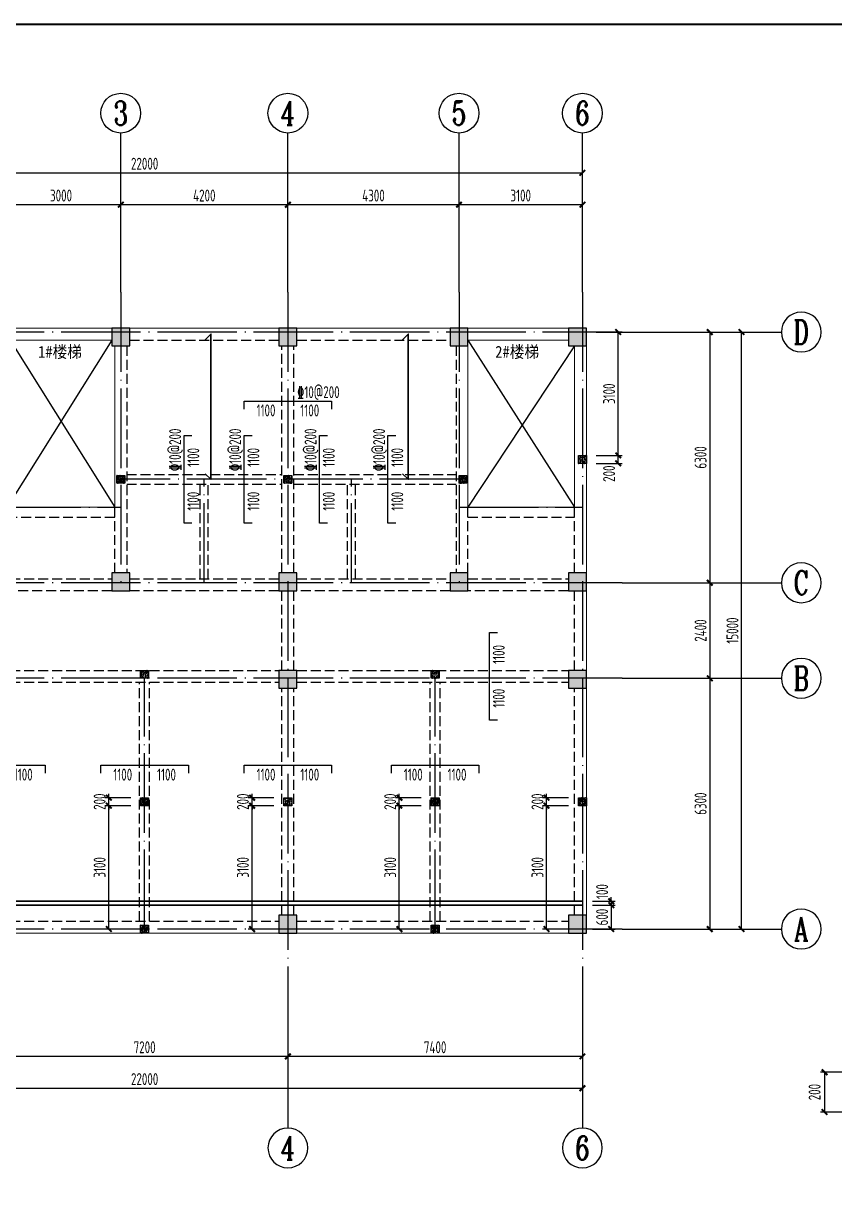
# Model space of a CAD drawing. Extents: x 9731685 to 18866768, y -962146 to 194094.
# Drawn here: x 9802854 to 9823235, y -349156 to -319681 of the extents above; entities that cross this region are included whole.
import ezdxf
from ezdxf.enums import TextEntityAlignment as Align

# ---------------------------------------------------------------- set-up
doc = ezdxf.new("R2010")
doc.units = 0
doc.header["$LTSCALE"] = 1000
for name, pattern in [('3', [500, 300, -200]), ('DASH', [0.35, 0.25, -0.1]), ('DOTE', [2.42, 2, -0.2, 0.02, -0.2])]:
    doc.linetypes.add(name, pattern=pattern)
doc.layers.get('0').update_dxf_attribs({"linetype": 'CONTINUOUS'})
doc.layers.get('Defpoints').update_dxf_attribs({"linetype": 'CONTINUOUS'})
for name, color, linetype in [('AXIS', 1, 'DOTE'), ('AXIS_DIM', 3, 'CONTINUOUS'), ('AXIS_NUM', 7, 'CONTINUOUS'), ('BORDER', 7, 'CONTINUOUS'), ('COLU', 7, 'CONTINUOUS'), ('DIM', 3, 'CONTINUOUS'), ('TEXT', 7, 'CONTINUOUS'), ('柱涂实', 54, 'CONTINUOUS'), ('梁虚线', 134, '3'), ('楼板负筋钢筋', 1, 'CONTINUOUS'), ('零厚板', 7, 'CONTINUOUS')]:
    doc.layers.add(name, color=color, linetype=linetype)
for name, color, linetype, lineweight in [('梁', 4, 'CONTINUOUS', 18), ('楼板正筋钢筋', 14, 'CONTINUOUS', 35), ('楼板负筋文字', 7, 'CONTINUOUS', 25), ('楼板负筋标注', 84, 'CONTINUOUS', 25)]:
    doc.layers.add(name, color=color, linetype=linetype, lineweight=lineweight)
doc.styles.add('STYLE3', font='simhei.ttf', dxfattribs={"width": 0.9})
doc.styles.add('TSSD_Axis', font='Complex.shx', dxfattribs={"width": 0.7, "bigfont": 'hztxt.shx'})
doc.styles.add('TSSD_Dimension', font='Tssdeng.shx', dxfattribs={"width": 0.7, "bigfont": 'hztxt.shx'})
doc.styles.add('TSSD_Rein', font='Tssdeng.shx', dxfattribs={"width": 0.7, "bigfont": 'hztxt.shx'})
doc.dimstyles.new('TSSD_100_100$0', dxfattribs={"dimtxt": 300, "dimasz": 100, "dimexe": 100, "dimexo": 250, "dimgap": 80, "dimtad": 1, "dimdec": 0, "dimzin": 0, "dimdsep": 46, "dimtxsty": 'TSSD_Dimension', "dimblk1": 'ARCHTICK', "dimblk2": 'ARCHTICK', "dimsah": 1, "dimcen": 0, "dimclrd": 3, "dimclre": 256, "dimclrt": 7, "dimadec": 1, "dimazin": 0, "dimtfac": 1, "dimtdec": 0, "dimtix": 1, "dimtmove": 2, "dimatfit": 3, "dimldrblk": 'ARCHTICK', "dimfxl": 1, "dimtolj": 1, "dimtzin": 0, "dimarcsym": 0})
doc.dimstyles.new('TSSD_20_100', dxfattribs={"dimtxt": 300, "dimasz": 100, "dimexe": 100, "dimexo": 250, "dimgap": 100, "dimtad": 1, "dimdec": 0, "dimlfac": 0.2, "dimzin": 0, "dimdsep": 46, "dimtxsty": 'TSSD_Dimension', "dimblk": 'ARCHTICK', "dimcen": 0, "dimclrt": 7, "dimadec": 0, "dimazin": 0, "dimtfac": 1, "dimtdec": 0, "dimtix": 1, "dimtmove": 2, "dimatfit": 3, "dimldrblk": 'ARCHTICK', "dimfxl": 1, "dimtolj": 1, "dimtzin": 0, "dimarcsym": 0})

# ---------------------------------------------------------------- blocks, each defined once
blk = doc.blocks.new('ts_axno')
at = {"color": 0, "linetype": 'ByBlock', "lineweight": -2}
blk.add_circle((0, 0), 0.5, dxfattribs=at)
at = {"color": 0, "linetype": 'ByBlock', "lineweight": -2, "style": 'TSSD_Axis', "width": 0.7}
blk.add_attdef('A', text='', height=0.6, dxfattribs=at).set_placement((0, 0), align=Align.MIDDLE_CENTER)
blk = doc.blocks.new('_ArchTick')
at = {"color": 0, "linetype": 'ByBlock', "const_width": 0.5}
blk.add_lwpolyline([(-0.71, -0.71), (0.71, 0.71)], dxfattribs=at)
blk = doc.blocks.new('*D62')
at = {"layer": 'AXIS_DIM', "lineweight": -2}
for p, q in [((9813799, -326185), (9813799, -324135)), ((9816899, -326185), (9816899, -324135))]:
    blk.add_line(p, q, dxfattribs=at)
at = {"layer": 'AXIS_DIM', "color": 3, "lineweight": -2}
blk.add_line((9816899, -324235), (9813799, -324235), dxfattribs=at)
at = {"layer": 'Defpoints', "color": 0}
for p in [(9813799, -324235), (9813799, -326435), (9816899, -326435)]:
    blk.add_point(p, dxfattribs=at)
at = {"layer": 'AXIS_DIM', "color": 3, "lineweight": -2, "xscale": 100, "yscale": 100, "zscale": 100, "rotation": 180}
blk.add_blockref('_ArchTick', (9813799, -324235), dxfattribs=at)
at = {"layer": 'AXIS_DIM', "color": 3, "lineweight": -2, "xscale": 100, "yscale": 100, "zscale": 100}
blk.add_blockref('_ArchTick', (9816899, -324235), dxfattribs=at)
at = {"layer": 'AXIS_DIM', "color": 7, "insert": (9815349, -324005), "char_height": 300, "attachment_point": 5, "style": 'TSSD_Dimension'}
blk.add_mtext('\\A1;3100', dxfattribs=at)
blk = doc.blocks.new('*D63')
at = {"layer": 'AXIS_DIM', "lineweight": -2}
for p, q in [((9809499, -326185), (9809499, -324135)), ((9813799, -326185), (9813799, -324135))]:
    blk.add_line(p, q, dxfattribs=at)
at = {"layer": 'AXIS_DIM', "color": 3, "lineweight": -2}
blk.add_line((9813799, -324235), (9809499, -324235), dxfattribs=at)
at = {"layer": 'Defpoints', "color": 0}
for p in [(9809499, -324235), (9809499, -326435), (9813799, -326435)]:
    blk.add_point(p, dxfattribs=at)
at = {"layer": 'AXIS_DIM', "color": 3, "lineweight": -2, "xscale": 100, "yscale": 100, "zscale": 100, "rotation": 180}
blk.add_blockref('_ArchTick', (9809499, -324235), dxfattribs=at)
at = {"layer": 'AXIS_DIM', "color": 3, "lineweight": -2, "xscale": 100, "yscale": 100, "zscale": 100}
blk.add_blockref('_ArchTick', (9813799, -324235), dxfattribs=at)
at = {"layer": 'AXIS_DIM', "color": 7, "insert": (9811649, -324005), "char_height": 300, "attachment_point": 5, "style": 'TSSD_Dimension'}
blk.add_mtext('\\A1;4300', dxfattribs=at)
blk = doc.blocks.new('*D64')
at = {"layer": 'AXIS_DIM', "lineweight": -2}
for p, q in [((9805299, -326185), (9805299, -324135)), ((9809499, -326185), (9809499, -324135))]:
    blk.add_line(p, q, dxfattribs=at)
at = {"layer": 'AXIS_DIM', "color": 3, "lineweight": -2}
blk.add_line((9809499, -324235), (9805299, -324235), dxfattribs=at)
at = {"layer": 'Defpoints', "color": 0}
for p in [(9805299, -324235), (9805299, -326435), (9809499, -326435)]:
    blk.add_point(p, dxfattribs=at)
at = {"layer": 'AXIS_DIM', "color": 3, "lineweight": -2, "xscale": 100, "yscale": 100, "zscale": 100, "rotation": 180}
blk.add_blockref('_ArchTick', (9805299, -324235), dxfattribs=at)
at = {"layer": 'AXIS_DIM', "color": 3, "lineweight": -2, "xscale": 100, "yscale": 100, "zscale": 100}
blk.add_blockref('_ArchTick', (9809499, -324235), dxfattribs=at)
at = {"layer": 'AXIS_DIM', "color": 7, "insert": (9807399, -324005), "char_height": 300, "attachment_point": 5, "style": 'TSSD_Dimension'}
blk.add_mtext('\\A1;4200', dxfattribs=at)
blk = doc.blocks.new('*D65')
at = {"layer": 'AXIS_DIM', "lineweight": -2}
for p, q in [((9802299, -326185), (9802299, -324135)), ((9805299, -326185), (9805299, -324135))]:
    blk.add_line(p, q, dxfattribs=at)
at = {"layer": 'AXIS_DIM', "color": 3, "lineweight": -2}
blk.add_line((9805299, -324235), (9802299, -324235), dxfattribs=at)
at = {"layer": 'Defpoints', "color": 0}
for p in [(9802299, -324235), (9802299, -326435), (9805299, -326435)]:
    blk.add_point(p, dxfattribs=at)
at = {"layer": 'AXIS_DIM', "color": 3, "lineweight": -2, "xscale": 100, "yscale": 100, "zscale": 100, "rotation": 180}
blk.add_blockref('_ArchTick', (9802299, -324235), dxfattribs=at)
at = {"layer": 'AXIS_DIM', "color": 3, "lineweight": -2, "xscale": 100, "yscale": 100, "zscale": 100}
blk.add_blockref('_ArchTick', (9805299, -324235), dxfattribs=at)
at = {"layer": 'AXIS_DIM', "color": 7, "insert": (9803799, -324005), "char_height": 300, "attachment_point": 5, "style": 'TSSD_Dimension'}
blk.add_mtext('\\A1;3000', dxfattribs=at)
blk = doc.blocks.new('*D67')
at = {"layer": 'AXIS_DIM', "lineweight": -2}
for p, q in [((9794899, -326185), (9794899, -323335)), ((9816899, -326185), (9816899, -323335))]:
    blk.add_line(p, q, dxfattribs=at)
at = {"layer": 'AXIS_DIM', "color": 3, "lineweight": -2}
blk.add_line((9794899, -323435), (9816899, -323435), dxfattribs=at)
at = {"layer": 'Defpoints', "color": 0}
for p in [(9816899, -323435), (9794899, -326435), (9816899, -326435)]:
    blk.add_point(p, dxfattribs=at)
at = {"layer": 'AXIS_DIM', "color": 3, "lineweight": -2, "xscale": 100, "yscale": 100, "zscale": 100, "rotation": 180}
blk.add_blockref('_ArchTick', (9794899, -323435), dxfattribs=at)
at = {"layer": 'AXIS_DIM', "color": 3, "lineweight": -2, "xscale": 100, "yscale": 100, "zscale": 100}
blk.add_blockref('_ArchTick', (9816899, -323435), dxfattribs=at)
at = {"layer": 'AXIS_DIM', "color": 7, "insert": (9805899, -323205), "char_height": 300, "attachment_point": 5, "style": 'TSSD_Dimension'}
blk.add_mtext('\\A1;22000', dxfattribs=at)
blk = doc.blocks.new('*D72')
at = {"layer": 'AXIS_DIM', "lineweight": -2}
for p, q in [((9809499, -343685), (9809499, -345735)), ((9816899, -343685), (9816899, -345735))]:
    blk.add_line(p, q, dxfattribs=at)
at = {"layer": 'AXIS_DIM', "color": 3, "lineweight": -2}
blk.add_line((9816899, -345635), (9809499, -345635), dxfattribs=at)
at = {"layer": 'Defpoints', "color": 0}
for p in [(9809499, -343435), (9816899, -343435), (9809499, -345635)]:
    blk.add_point(p, dxfattribs=at)
at = {"layer": 'AXIS_DIM', "color": 3, "lineweight": -2, "xscale": 100, "yscale": 100, "zscale": 100, "rotation": 180}
blk.add_blockref('_ArchTick', (9809499, -345635), dxfattribs=at)
at = {"layer": 'AXIS_DIM', "color": 3, "lineweight": -2, "xscale": 100, "yscale": 100, "zscale": 100}
blk.add_blockref('_ArchTick', (9816899, -345635), dxfattribs=at)
at = {"layer": 'AXIS_DIM', "color": 7, "insert": (9813199, -345405), "char_height": 300, "attachment_point": 5, "style": 'TSSD_Dimension'}
blk.add_mtext('\\A1;7400', dxfattribs=at)
blk = doc.blocks.new('*D73')
at = {"layer": 'AXIS_DIM', "lineweight": -2}
for p, q in [((9802299, -343685), (9802299, -345735)), ((9809499, -343685), (9809499, -345735))]:
    blk.add_line(p, q, dxfattribs=at)
at = {"layer": 'AXIS_DIM', "color": 3, "lineweight": -2}
blk.add_line((9809499, -345635), (9802299, -345635), dxfattribs=at)
at = {"layer": 'Defpoints', "color": 0}
for p in [(9802299, -343435), (9809499, -343435), (9802299, -345635)]:
    blk.add_point(p, dxfattribs=at)
at = {"layer": 'AXIS_DIM', "color": 3, "lineweight": -2, "xscale": 100, "yscale": 100, "zscale": 100, "rotation": 180}
blk.add_blockref('_ArchTick', (9802299, -345635), dxfattribs=at)
at = {"layer": 'AXIS_DIM', "color": 3, "lineweight": -2, "xscale": 100, "yscale": 100, "zscale": 100}
blk.add_blockref('_ArchTick', (9809499, -345635), dxfattribs=at)
at = {"layer": 'AXIS_DIM', "color": 7, "insert": (9805899, -345405), "char_height": 300, "attachment_point": 5, "style": 'TSSD_Dimension'}
blk.add_mtext('\\A1;7200', dxfattribs=at)
blk = doc.blocks.new('*D75')
at = {"layer": 'AXIS_DIM', "lineweight": -2}
for p, q in [((9794899, -343685), (9794899, -346535)), ((9816899, -343685), (9816899, -346535))]:
    blk.add_line(p, q, dxfattribs=at)
at = {"layer": 'AXIS_DIM', "color": 3, "lineweight": -2}
blk.add_line((9794899, -346435), (9816899, -346435), dxfattribs=at)
at = {"layer": 'Defpoints', "color": 0}
for p in [(9794899, -343435), (9816899, -343435), (9816899, -346435)]:
    blk.add_point(p, dxfattribs=at)
at = {"layer": 'AXIS_DIM', "color": 3, "lineweight": -2, "xscale": 100, "yscale": 100, "zscale": 100, "rotation": 180}
blk.add_blockref('_ArchTick', (9794899, -346435), dxfattribs=at)
at = {"layer": 'AXIS_DIM', "color": 3, "lineweight": -2, "xscale": 100, "yscale": 100, "zscale": 100}
blk.add_blockref('_ArchTick', (9816899, -346435), dxfattribs=at)
at = {"layer": 'AXIS_DIM', "color": 7, "insert": (9805899, -346205), "char_height": 300, "attachment_point": 5, "style": 'TSSD_Dimension'}
blk.add_mtext('\\A1;22000', dxfattribs=at)
blk = doc.blocks.new('*D76')
at = {"layer": 'AXIS_DIM', "lineweight": -2}
for p, q in [((9818149, -327435), (9820199, -327435)), ((9818149, -333735), (9820199, -333735))]:
    blk.add_line(p, q, dxfattribs=at)
at = {"layer": 'AXIS_DIM', "color": 3, "lineweight": -2}
blk.add_line((9820099, -327435), (9820099, -333735), dxfattribs=at)
at = {"layer": 'Defpoints', "color": 0}
for p in [(9817899, -327435), (9817899, -333735), (9820099, -333735)]:
    blk.add_point(p, dxfattribs=at)
at = {"layer": 'AXIS_DIM', "color": 3, "lineweight": -2, "xscale": 100, "yscale": 100, "zscale": 100}
for p, rotation in [((9820099, -327435), 90), ((9820099, -333735), 270)]:
    blk.add_blockref('_ArchTick', p, dxfattribs=dict(at, rotation=rotation))
at = {"layer": 'AXIS_DIM', "color": 7, "insert": (9819869, -330585), "char_height": 300, "attachment_point": 5, "rotation": 90, "style": 'TSSD_Dimension'}
blk.add_mtext('\\A1;6300', dxfattribs=at)
blk = doc.blocks.new('*D77')
at = {"layer": 'AXIS_DIM', "lineweight": -2}
for p, q in [((9818149, -333735), (9820199, -333735)), ((9818149, -336135), (9820199, -336135))]:
    blk.add_line(p, q, dxfattribs=at)
at = {"layer": 'AXIS_DIM', "color": 3, "lineweight": -2}
blk.add_line((9820099, -333735), (9820099, -336135), dxfattribs=at)
at = {"layer": 'Defpoints', "color": 0}
for p in [(9817899, -333735), (9817899, -336135), (9820099, -336135)]:
    blk.add_point(p, dxfattribs=at)
at = {"layer": 'AXIS_DIM', "color": 3, "lineweight": -2, "xscale": 100, "yscale": 100, "zscale": 100}
for p, rotation in [((9820099, -333735), 90), ((9820099, -336135), 270)]:
    blk.add_blockref('_ArchTick', p, dxfattribs=dict(at, rotation=rotation))
at = {"layer": 'AXIS_DIM', "color": 7, "insert": (9819869, -334935), "char_height": 300, "attachment_point": 5, "rotation": 90, "style": 'TSSD_Dimension'}
blk.add_mtext('\\A1;2400', dxfattribs=at)
blk = doc.blocks.new('*D78')
at = {"layer": 'AXIS_DIM', "lineweight": -2}
for p, q in [((9818149, -336135), (9820199, -336135)), ((9818149, -342435), (9820199, -342435))]:
    blk.add_line(p, q, dxfattribs=at)
at = {"layer": 'AXIS_DIM', "color": 3, "lineweight": -2}
blk.add_line((9820099, -336135), (9820099, -342435), dxfattribs=at)
at = {"layer": 'Defpoints', "color": 0}
for p in [(9817899, -336135), (9817899, -342435), (9820099, -342435)]:
    blk.add_point(p, dxfattribs=at)
at = {"layer": 'AXIS_DIM', "color": 3, "lineweight": -2, "xscale": 100, "yscale": 100, "zscale": 100}
for p, rotation in [((9820099, -336135), 90), ((9820099, -342435), 270)]:
    blk.add_blockref('_ArchTick', p, dxfattribs=dict(at, rotation=rotation))
at = {"layer": 'AXIS_DIM', "color": 7, "insert": (9819869, -339285), "char_height": 300, "attachment_point": 5, "rotation": 90, "style": 'TSSD_Dimension'}
blk.add_mtext('\\A1;6300', dxfattribs=at)
blk = doc.blocks.new('*D79')
at = {"layer": 'AXIS_DIM', "lineweight": -2}
for p, q in [((9818149, -327435), (9820999, -327435)), ((9818149, -342435), (9820999, -342435))]:
    blk.add_line(p, q, dxfattribs=at)
at = {"layer": 'AXIS_DIM', "color": 3, "lineweight": -2}
blk.add_line((9820899, -342435), (9820899, -327435), dxfattribs=at)
at = {"layer": 'Defpoints', "color": 0}
for p in [(9817899, -327435), (9820899, -327435), (9817899, -342435)]:
    blk.add_point(p, dxfattribs=at)
at = {"layer": 'AXIS_DIM', "color": 3, "lineweight": -2, "xscale": 100, "yscale": 100, "zscale": 100}
for p, rotation in [((9820899, -327435), 90), ((9820899, -342435), 270)]:
    blk.add_blockref('_ArchTick', p, dxfattribs=dict(at, rotation=rotation))
at = {"layer": 'AXIS_DIM', "color": 7, "insert": (9820669, -334935), "char_height": 300, "attachment_point": 5, "rotation": 90, "style": 'TSSD_Dimension'}
blk.add_mtext('\\A1;15000', dxfattribs=at)
blk = doc.blocks.new('*D394')
at = {"layer": 'Defpoints', "color": 0}
for p in [(9823784, -346032), (9822984, -347032), (9823784, -347032)]:
    blk.add_point(p, dxfattribs=at)
at = {"layer": 'DIM', "color": 0, "lineweight": -2}
for p, q in [((9823534, -346032), (9822884, -346032)), ((9822984, -346032), (9822984, -347032)), ((9823534, -347032), (9822884, -347032))]:
    blk.add_line(p, q, dxfattribs=at)
at = {"layer": 'DIM', "color": 0, "lineweight": -2, "xscale": 100, "yscale": 100, "zscale": 100}
for p, rotation in [((9822984, -346032), 90), ((9822984, -347032), 270)]:
    blk.add_blockref('_ArchTick', p, dxfattribs=dict(at, rotation=rotation))
at = {"layer": 'DIM', "color": 7, "insert": (9822734, -346532), "char_height": 300, "attachment_point": 5, "rotation": 90, "style": 'TSSD_Dimension'}
blk.add_mtext('\\A1;200', dxfattribs=at)
blk = doc.blocks.new('GZ')
at = {"layer": 'TEXT'}
h = blk.add_hatch(dxfattribs=at)
h.set_pattern_fill('AR-CONC', color=6, scale=0.4, angle=180, style=0)
h.set_pattern_definition([(230, (3351996.74, 92641.444), (-72.873868, 6.375634), [7.62, -83.82]), (175, (3351996.74, 92641.44), (14.09713, -76.422657), [6.096, -67.056]), (280.451, (3351990.67, 92641.975), (-58.777, -70.046675), [6.476, -71.236]), (226.1842, (3351996.74, 92621.12), (-108.431616, 16.81693), [11.43, -125.73]), (276.6356, (3351987.7, 92622.52), (-94.961694, -98.970222), [9.714, -106.854]), (171.184, (3351996.74, 92621.12), (-94.96184, -98.970047), [9.144, -100.584]), (201, (3351986.58, 92626.204), (-60.645952, 40.906207), [7.62, -83.82]), (146, (3351986.58, 92626.2), (-24.720811, -73.675186), [6.096, -67.056]), (251.4514, (3351981.526, 92629.61), (-85.366596, -32.769143), [6.476, -71.236]), (217.5, (3351996.74, 92641.444), (-1.2354413, -33.8220155), [0, -66.2432, 0, -68.072, 0, -67.31]), (187.5, (3351996.74, 92641.444), (-26.727865, -40.07223), [0, -38.8112, 0, -64.7192, 0, -25.654]), (147.5, (3352019.397, 92641.444), (-54.236238, 2.2914976), [0, -25.4, 0, -79.248, 0, -105.156]), (137.5, (3352029.557, 92641.444), (-59.251673, -10.170596), [0, -33.02, 0, -52.6288, 0, -74.676])])
h.paths.add_polyline_path([(3162038, 237206), (3162238, 237206), (3162238, 237006), (3162038, 237006)])
at = {"color": 6}
blk.add_lwpolyline([(3162038, 237206), (3162238, 237206), (3162238, 237006), (3162038, 237006)], close=True, dxfattribs=at)
blk = doc.blocks.new('*D399')
at = {"layer": 'Defpoints', "color": 0}
for p in [(9804999, -339335), (9805799, -339335), (9805799, -342435)]:
    blk.add_point(p, dxfattribs=at)
at = {"layer": 'DIM', "lineweight": -2}
for p, q in [((9805549, -339335), (9804899, -339335)), ((9805549, -342435), (9804899, -342435))]:
    blk.add_line(p, q, dxfattribs=at)
at = {"layer": 'DIM', "color": 3, "lineweight": -2}
blk.add_line((9804999, -342435), (9804999, -339335), dxfattribs=at)
at = {"layer": 'DIM', "color": 3, "lineweight": -2, "xscale": 100, "yscale": 100, "zscale": 100}
for p, rotation in [((9804999, -339335), 90), ((9804999, -342435), 270)]:
    blk.add_blockref('_ArchTick', p, dxfattribs=dict(at, rotation=rotation))
at = {"layer": 'DIM', "color": 7, "insert": (9804769, -340885), "char_height": 300, "attachment_point": 5, "rotation": 90, "style": 'TSSD_Dimension'}
blk.add_mtext('\\A1;3100', dxfattribs=at)
blk = doc.blocks.new('*D400')
at = {"layer": 'Defpoints', "color": 0}
for p in [(9804999, -339135), (9805799, -339135), (9805799, -339335)]:
    blk.add_point(p, dxfattribs=at)
at = {"layer": 'DIM', "lineweight": -2}
for p, q in [((9805549, -339135), (9804899, -339135)), ((9805549, -339335), (9804899, -339335))]:
    blk.add_line(p, q, dxfattribs=at)
at = {"layer": 'DIM', "color": 3, "lineweight": -2}
for p, q in [((9804999, -339135), (9804999, -339035)), ((9804999, -339335), (9804999, -339135)), ((9804999, -339335), (9804999, -339435))]:
    blk.add_line(p, q, dxfattribs=at)
at = {"layer": 'DIM', "color": 3, "lineweight": -2, "xscale": 100, "yscale": 100, "zscale": 100}
for p, rotation in [((9804999, -339135), 270), ((9804999, -339335), 90)]:
    blk.add_blockref('_ArchTick', p, dxfattribs=dict(at, rotation=rotation))
at = {"layer": 'DIM', "color": 7, "insert": (9804769, -339235), "char_height": 300, "attachment_point": 5, "rotation": 90, "style": 'TSSD_Dimension'}
blk.add_mtext('\\A1;200', dxfattribs=at)
blk = doc.blocks.new('*D401')
at = {"layer": 'Defpoints', "color": 0}
for p in [(9808599, -339335), (9809399, -339335), (9809399, -342435)]:
    blk.add_point(p, dxfattribs=at)
at = {"layer": 'DIM', "lineweight": -2}
for p, q in [((9809149, -339335), (9808499, -339335)), ((9809149, -342435), (9808499, -342435))]:
    blk.add_line(p, q, dxfattribs=at)
at = {"layer": 'DIM', "color": 3, "lineweight": -2}
blk.add_line((9808599, -342435), (9808599, -339335), dxfattribs=at)
at = {"layer": 'DIM', "color": 3, "lineweight": -2, "xscale": 100, "yscale": 100, "zscale": 100}
for p, rotation in [((9808599, -339335), 90), ((9808599, -342435), 270)]:
    blk.add_blockref('_ArchTick', p, dxfattribs=dict(at, rotation=rotation))
at = {"layer": 'DIM', "color": 7, "insert": (9808369, -340885), "char_height": 300, "attachment_point": 5, "rotation": 90, "style": 'TSSD_Dimension'}
blk.add_mtext('\\A1;3100', dxfattribs=at)
blk = doc.blocks.new('*D402')
at = {"layer": 'Defpoints', "color": 0}
for p in [(9808599, -339135), (9809399, -339135), (9809399, -339335)]:
    blk.add_point(p, dxfattribs=at)
at = {"layer": 'DIM', "lineweight": -2}
for p, q in [((9809149, -339135), (9808499, -339135)), ((9809149, -339335), (9808499, -339335))]:
    blk.add_line(p, q, dxfattribs=at)
at = {"layer": 'DIM', "color": 3, "lineweight": -2}
for p, q in [((9808599, -339135), (9808599, -339035)), ((9808599, -339335), (9808599, -339135)), ((9808599, -339335), (9808599, -339435))]:
    blk.add_line(p, q, dxfattribs=at)
at = {"layer": 'DIM', "color": 3, "lineweight": -2, "xscale": 100, "yscale": 100, "zscale": 100}
for p, rotation in [((9808599, -339135), 270), ((9808599, -339335), 90)]:
    blk.add_blockref('_ArchTick', p, dxfattribs=dict(at, rotation=rotation))
at = {"layer": 'DIM', "color": 7, "insert": (9808369, -339235), "char_height": 300, "attachment_point": 5, "rotation": 90, "style": 'TSSD_Dimension'}
blk.add_mtext('\\A1;200', dxfattribs=at)
blk = doc.blocks.new('*D403')
at = {"layer": 'Defpoints', "color": 0}
for p in [(9812299, -339335), (9813099, -339335), (9813099, -342435)]:
    blk.add_point(p, dxfattribs=at)
at = {"layer": 'DIM', "lineweight": -2}
for p, q in [((9812849, -339335), (9812199, -339335)), ((9812849, -342435), (9812199, -342435))]:
    blk.add_line(p, q, dxfattribs=at)
at = {"layer": 'DIM', "color": 3, "lineweight": -2}
blk.add_line((9812299, -342435), (9812299, -339335), dxfattribs=at)
at = {"layer": 'DIM', "color": 3, "lineweight": -2, "xscale": 100, "yscale": 100, "zscale": 100}
for p, rotation in [((9812299, -339335), 90), ((9812299, -342435), 270)]:
    blk.add_blockref('_ArchTick', p, dxfattribs=dict(at, rotation=rotation))
at = {"layer": 'DIM', "color": 7, "insert": (9812069, -340885), "char_height": 300, "attachment_point": 5, "rotation": 90, "style": 'TSSD_Dimension'}
blk.add_mtext('\\A1;3100', dxfattribs=at)
blk = doc.blocks.new('*D404')
at = {"layer": 'Defpoints', "color": 0}
for p in [(9812299, -339135), (9813099, -339135), (9813099, -339335)]:
    blk.add_point(p, dxfattribs=at)
at = {"layer": 'DIM', "lineweight": -2}
for p, q in [((9812849, -339135), (9812199, -339135)), ((9812849, -339335), (9812199, -339335))]:
    blk.add_line(p, q, dxfattribs=at)
at = {"layer": 'DIM', "color": 3, "lineweight": -2}
for p, q in [((9812299, -339135), (9812299, -339035)), ((9812299, -339335), (9812299, -339135)), ((9812299, -339335), (9812299, -339435))]:
    blk.add_line(p, q, dxfattribs=at)
at = {"layer": 'DIM', "color": 3, "lineweight": -2, "xscale": 100, "yscale": 100, "zscale": 100}
for p, rotation in [((9812299, -339135), 270), ((9812299, -339335), 90)]:
    blk.add_blockref('_ArchTick', p, dxfattribs=dict(at, rotation=rotation))
at = {"layer": 'DIM', "color": 7, "insert": (9812069, -339235), "char_height": 300, "attachment_point": 5, "rotation": 90, "style": 'TSSD_Dimension'}
blk.add_mtext('\\A1;200', dxfattribs=at)
blk = doc.blocks.new('*D405')
at = {"layer": 'Defpoints', "color": 0}
for p in [(9815999, -339335), (9816799, -339335), (9816799, -342435)]:
    blk.add_point(p, dxfattribs=at)
at = {"layer": 'DIM', "lineweight": -2}
for p, q in [((9816549, -339335), (9815899, -339335)), ((9816549, -342435), (9815899, -342435))]:
    blk.add_line(p, q, dxfattribs=at)
at = {"layer": 'DIM', "color": 3, "lineweight": -2}
blk.add_line((9815999, -342435), (9815999, -339335), dxfattribs=at)
at = {"layer": 'DIM', "color": 3, "lineweight": -2, "xscale": 100, "yscale": 100, "zscale": 100}
for p, rotation in [((9815999, -339335), 90), ((9815999, -342435), 270)]:
    blk.add_blockref('_ArchTick', p, dxfattribs=dict(at, rotation=rotation))
at = {"layer": 'DIM', "color": 7, "insert": (9815769, -340885), "char_height": 300, "attachment_point": 5, "rotation": 90, "style": 'TSSD_Dimension'}
blk.add_mtext('\\A1;3100', dxfattribs=at)
blk = doc.blocks.new('*D406')
at = {"layer": 'Defpoints', "color": 0}
for p in [(9815999, -339135), (9816799, -339135), (9816799, -339335)]:
    blk.add_point(p, dxfattribs=at)
at = {"layer": 'DIM', "lineweight": -2}
for p, q in [((9816549, -339135), (9815899, -339135)), ((9816549, -339335), (9815899, -339335))]:
    blk.add_line(p, q, dxfattribs=at)
at = {"layer": 'DIM', "color": 3, "lineweight": -2}
for p, q in [((9815999, -339135), (9815999, -339035)), ((9815999, -339335), (9815999, -339135)), ((9815999, -339335), (9815999, -339435))]:
    blk.add_line(p, q, dxfattribs=at)
at = {"layer": 'DIM', "color": 3, "lineweight": -2, "xscale": 100, "yscale": 100, "zscale": 100}
for p, rotation in [((9815999, -339135), 270), ((9815999, -339335), 90)]:
    blk.add_blockref('_ArchTick', p, dxfattribs=dict(at, rotation=rotation))
at = {"layer": 'DIM', "color": 7, "insert": (9815769, -339235), "char_height": 300, "attachment_point": 5, "rotation": 90, "style": 'TSSD_Dimension'}
blk.add_mtext('\\A1;200', dxfattribs=at)
blk = doc.blocks.new('*D407')
at = {"layer": 'Defpoints', "color": 0}
for p in [(9816999, -330535), (9817799, -330535), (9816999, -330735)]:
    blk.add_point(p, dxfattribs=at)
at = {"layer": 'DIM', "lineweight": -2}
for p, q in [((9817249, -330535), (9817899, -330535)), ((9817249, -330735), (9817899, -330735))]:
    blk.add_line(p, q, dxfattribs=at)
at = {"layer": 'DIM', "color": 3, "lineweight": -2}
blk.add_line((9817799, -330735), (9817799, -330535), dxfattribs=at)
at = {"layer": 'DIM', "color": 3, "lineweight": -2, "xscale": 100, "yscale": 100, "zscale": 100}
for p, rotation in [((9817799, -330535), 90), ((9817799, -330735), 270)]:
    blk.add_blockref('_ArchTick', p, dxfattribs=dict(at, rotation=rotation))
at = {"layer": 'DIM', "color": 7, "insert": (9817569, -330993), "char_height": 300, "attachment_point": 5, "rotation": 90, "style": 'TSSD_Dimension'}
blk.add_mtext('\\A1;200', dxfattribs=at)
blk = doc.blocks.new('*D408')
at = {"layer": 'Defpoints', "color": 0}
for p in [(9816999, -327435), (9817799, -327435), (9816999, -330535)]:
    blk.add_point(p, dxfattribs=at)
at = {"layer": 'DIM', "lineweight": -2}
for p, q in [((9817249, -327435), (9817899, -327435)), ((9817249, -330535), (9817899, -330535))]:
    blk.add_line(p, q, dxfattribs=at)
at = {"layer": 'DIM', "color": 3, "lineweight": -2}
blk.add_line((9817799, -330535), (9817799, -327435), dxfattribs=at)
at = {"layer": 'DIM', "color": 3, "lineweight": -2, "xscale": 100, "yscale": 100, "zscale": 100}
for p, rotation in [((9817799, -327435), 90), ((9817799, -330535), 270)]:
    blk.add_blockref('_ArchTick', p, dxfattribs=dict(at, rotation=rotation))
at = {"layer": 'DIM', "color": 7, "insert": (9817569, -328985), "char_height": 300, "attachment_point": 5, "rotation": 90, "style": 'TSSD_Dimension'}
blk.add_mtext('\\A1;3100', dxfattribs=at)
blk = doc.blocks.new('*D518')
at = {"layer": 'Defpoints', "color": 0}
for p in [(9816899, -341735), (9816899, -341835), (9817624, -341835)]:
    blk.add_point(p, dxfattribs=at)
at = {"layer": 'DIM', "lineweight": -2}
for p, q in [((9817149, -341735), (9817724, -341735)), ((9817149, -341835), (9817724, -341835))]:
    blk.add_line(p, q, dxfattribs=at)
at = {"layer": 'DIM', "color": 3, "lineweight": -2}
for p, q in [((9817624, -341735), (9817624, -341635)), ((9817624, -341735), (9817624, -341835)), ((9817624, -341835), (9817624, -341935))]:
    blk.add_line(p, q, dxfattribs=at)
at = {"layer": 'DIM', "color": 3, "lineweight": -2, "xscale": 100, "yscale": 100, "zscale": 100}
for p, rotation in [((9817624, -341735), 270), ((9817624, -341835), 90)]:
    blk.add_blockref('_ArchTick', p, dxfattribs=dict(at, rotation=rotation))
at = {"layer": 'DIM', "color": 7, "insert": (9817394, -341493), "char_height": 300, "attachment_point": 5, "rotation": 90, "style": 'TSSD_Dimension'}
blk.add_mtext('\\A1;100', dxfattribs=at)
blk = doc.blocks.new('*D519')
at = {"layer": 'Defpoints', "color": 0}
for p in [(9816899, -341835), (9816899, -342435), (9817624, -342435)]:
    blk.add_point(p, dxfattribs=at)
at = {"layer": 'DIM', "lineweight": -2}
for p, q in [((9817149, -341835), (9817724, -341835)), ((9817149, -342435), (9817724, -342435))]:
    blk.add_line(p, q, dxfattribs=at)
at = {"layer": 'DIM', "color": 3, "lineweight": -2}
blk.add_line((9817624, -341835), (9817624, -342435), dxfattribs=at)
at = {"layer": 'DIM', "color": 3, "lineweight": -2, "xscale": 100, "yscale": 100, "zscale": 100}
for p, rotation in [((9817624, -341835), 90), ((9817624, -342435), 270)]:
    blk.add_blockref('_ArchTick', p, dxfattribs=dict(at, rotation=rotation))
at = {"layer": 'DIM', "color": 7, "insert": (9817394, -342135), "char_height": 300, "attachment_point": 5, "rotation": 90, "style": 'TSSD_Dimension'}
blk.add_mtext('\\A1;600', dxfattribs=at)

msp = doc.modelspace()

# ---------------------------------------------------------------- hatches: boundary and pattern name
at = {"layer": '柱涂实'}
for points in [[(9805523.5, -327785.1), (9805523.5, -327335.1), (9805073.5, -327335.1), (9805073.5, -327785.1)], [(9809723.5, -327785.1), (9809723.5, -327335.1), (9809273.5, -327335.1), (9809273.5, -327785.1)], [(9814023.5, -327785.1), (9814023.5, -327335.1), (9813573.5, -327335.1), (9813573.5, -327785.1)], [(9816998.5, -327785.1), (9816998.5, -327335.1), (9816548.5, -327335.1), (9816548.5, -327785.1)], [(9805523.5, -333935.1), (9805523.5, -333485.1), (9805073.5, -333485.1), (9805073.5, -333935.1)], [(9809723.5, -333935.1), (9809723.5, -333485.1), (9809273.5, -333485.1), (9809273.5, -333935.1)], [(9814023.5, -333935.1), (9814023.5, -333485.1), (9813573.5, -333485.1), (9813573.5, -333935.1)], [(9816998.5, -333935.1), (9816998.5, -333485.1), (9816548.5, -333485.1), (9816548.5, -333935.1)], [(9809723.5, -336385.1), (9809723.5, -335935.1), (9809273.5, -335935.1), (9809273.5, -336385.1)], [(9816998.5, -336385.1), (9816998.5, -335935.1), (9816548.5, -335935.1), (9816548.5, -336385.1)], [(9809723.5, -342535.1), (9809723.5, -342085.1), (9809273.5, -342085.1), (9809273.5, -342535.1)], [(9816998.5, -342535.1), (9816998.5, -342085.1), (9816548.5, -342085.1), (9816548.5, -342535.1)]]:
    msp.add_hatch(color=256, dxfattribs=at).paths.add_polyline_path(points)

# ---------------------------------------------------------------- linework, layer by layer
at = {"color": 2, "const_width": 40, "elevation": 0}
for points in [[(9794898.5, -341735.1), (9816898.5, -341735.1)], [(9794898.5, -341835.1), (9816898.5, -341835.1)]]:
    msp.add_lwpolyline(points, dxfattribs=at)
at = {"layer": 'AXIS'}
for p, q in [((9805298.5, -326435.1, 0), (9805298.5, -333735.1, 0)), ((9809498.5, -326435.1, 0), (9809498.5, -343435.1, 0)), ((9813798.5, -326435.1, 0), (9813798.5, -333735.1, 0)), ((9816898.5, -326435.1, 0), (9816898.5, -343435.1, 0)), ((9817898.5, -327435.1, 0), (9793898.5, -327435.1, 0)), ((9813798.5, -331135.1, 0), (9805298.5, -331135.1, 0)), ((9807398.5, -333735.1), (9807398.5, -331135.1)), ((9811098.5, -333735.1), (9811098.5, -331135.1)), ((9802298.5, -331835.1), (9805298.5, -331835.1)), ((9813798.5, -331835.1), (9816898.5, -331835.1)), ((9817898.5, -333735.1, 0), (9793898.5, -333735.1, 0)), ((9817898.5, -336135.1, 0), (9793898.5, -336135.1, 0)), ((9805898.5, -342435.1), (9805898.5, -336135.1)), ((9813198.5, -342435.1), (9813198.5, -336135.1)), ((9817898.5, -342435.1, 0), (9793898.5, -342435.1, 0))]:
    msp.add_line(p, q, dxfattribs=at)
at = {"layer": 'AXIS_NUM'}
for p, q in [((9805298.5, -326435.1, 0), (9805298.5, -322435.1, 0)), ((9809498.5, -326435.1, 0), (9809498.5, -322435.1, 0)), ((9813798.5, -326435.1, 0), (9813798.5, -322435.1, 0)), ((9816898.5, -326435.1, 0), (9816898.5, -322435.1, 0)), ((9817898.5, -327435.1, 0), (9821898.5, -327435.1, 0)), ((9817898.5, -333735.1, 0), (9821898.5, -333735.1, 0)), ((9817898.5, -336135.1, 0), (9821898.5, -336135.1, 0)), ((9817898.5, -342435.1, 0), (9821898.5, -342435.1, 0)), ((9809498.5, -343435.1, 0), (9809498.5, -347435.1, 0)), ((9816898.5, -343435.1, 0), (9816898.5, -347435.1, 0))]:
    msp.add_line(p, q, dxfattribs=at)
at = {"layer": 'BORDER', "const_width": 50}
msp.add_lwpolyline([(9779556.8, -359706.3), (9779556.8, -319706.3), (9835456.8, -319706.3), (9835456.8, -359706.3)], close=True, dxfattribs=at)
at = {"layer": 'COLU', "ltscale": 1}
for points in [[(9805523.5, -327785.1), (9805523.5, -327335.1), (9805073.5, -327335.1), (9805073.5, -327785.1)], [(9809723.5, -327785.1), (9809723.5, -327335.1), (9809273.5, -327335.1), (9809273.5, -327785.1)], [(9814023.5, -327785.1), (9814023.5, -327335.1), (9813573.5, -327335.1), (9813573.5, -327785.1)], [(9816998.5, -327785.1), (9816998.5, -327335.1), (9816548.5, -327335.1), (9816548.5, -327785.1)], [(9805523.5, -333935.1), (9805523.5, -333485.1), (9805073.5, -333485.1), (9805073.5, -333935.1)], [(9809723.5, -333935.1), (9809723.5, -333485.1), (9809273.5, -333485.1), (9809273.5, -333935.1)], [(9814023.5, -333935.1), (9814023.5, -333485.1), (9813573.5, -333485.1), (9813573.5, -333935.1)], [(9816998.5, -333935.1), (9816998.5, -333485.1), (9816548.5, -333485.1), (9816548.5, -333935.1)], [(9809723.5, -336385.1), (9809723.5, -335935.1), (9809273.5, -335935.1), (9809273.5, -336385.1)], [(9816998.5, -336385.1), (9816998.5, -335935.1), (9816548.5, -335935.1), (9816548.5, -336385.1)], [(9809723.5, -342535.1), (9809723.5, -342085.1), (9809273.5, -342085.1), (9809273.5, -342535.1)], [(9816998.5, -342535.1), (9816998.5, -342085.1), (9816548.5, -342085.1), (9816548.5, -342535.1)]]:
    msp.add_lwpolyline(points, close=True, dxfattribs=at)
at = {"layer": '柱涂实', "linetype": 'Continuous'}
for points in [[(9805523.5, -327785.1), (9805523.5, -327335.1), (9805073.5, -327335.1), (9805073.5, -327785.1)], [(9809723.5, -327785.1), (9809723.5, -327335.1), (9809273.5, -327335.1), (9809273.5, -327785.1)], [(9814023.5, -327785.1), (9814023.5, -327335.1), (9813573.5, -327335.1), (9813573.5, -327785.1)], [(9816998.5, -327785.1), (9816998.5, -327335.1), (9816548.5, -327335.1), (9816548.5, -327785.1)], [(9805523.5, -333935.1), (9805523.5, -333485.1), (9805073.5, -333485.1), (9805073.5, -333935.1)], [(9809723.5, -333935.1), (9809723.5, -333485.1), (9809273.5, -333485.1), (9809273.5, -333935.1)], [(9814023.5, -333935.1), (9814023.5, -333485.1), (9813573.5, -333485.1), (9813573.5, -333935.1)], [(9816998.5, -333935.1), (9816998.5, -333485.1), (9816548.5, -333485.1), (9816548.5, -333935.1)], [(9809723.5, -336385.1), (9809723.5, -335935.1), (9809273.5, -335935.1), (9809273.5, -336385.1)], [(9816998.5, -336385.1), (9816998.5, -335935.1), (9816548.5, -335935.1), (9816548.5, -336385.1)], [(9809723.5, -342535.1), (9809723.5, -342085.1), (9809273.5, -342085.1), (9809273.5, -342535.1)], [(9816998.5, -342535.1), (9816998.5, -342085.1), (9816548.5, -342085.1), (9816548.5, -342535.1)]]:
    msp.add_lwpolyline(points, close=True, dxfattribs=at)
at = {"layer": '梁', "ltscale": 1}
for p, q in [((9802523.5, -327335.1), (9805073.5, -327335.1)), ((9805523.5, -327335.1), (9809273.5, -327335.1)), ((9809723.5, -327335.1), (9813573.5, -327335.1)), ((9814023.5, -327335.1), (9816548.5, -327335.1)), ((9802523.5, -327635.1), (9805073.5, -327635.1)), ((9814023.5, -327635.1), (9816548.5, -327635.1)), ((9805148.5, -331835.1), (9805148.5, -327785.1)), ((9814023.5, -331835.1), (9814023.5, -327785.1)), ((9816698.5, -331835.1), (9816698.5, -327785.1)), ((9816998.5, -327785.1, 0), (9816998.5, -333485.1, 0)), ((9802448.5, -331835.1), (9805148.5, -331835.1)), ((9814023.5, -331835.1), (9816698.5, -331835.1)), ((9816998.5, -333935.1, 0), (9816998.5, -335935.1, 0)), ((9816998.5, -336385.1, 0), (9816998.5, -342085.1, 0)), ((9802523.5, -342535.1), (9809273.5, -342535.1)), ((9809723.5, -342535.1), (9816548.5, -342535.1))]:
    msp.add_line(p, q, dxfattribs=at)
at = {"layer": '梁虚线', "linetype": 'DASH', "ltscale": 1}
for p, q in [((9805523.5, -327635.1), (9809273.5, -327635.1)), ((9809723.5, -327635.1), (9813573.5, -327635.1)), ((9805448.5, -327785.1, 0), (9805448.5, -333485.1, 0)), ((9809348.5, -333485.1), (9809348.5, -327785.1)), ((9809648.5, -333485.1), (9809648.5, -327785.1)), ((9813723.5, -327785.1, 0), (9813723.5, -333485.1, 0)), ((9805448.5, -331010.1), (9809348.5, -331010.1)), ((9805448.5, -331260.1), (9809348.5, -331260.1)), ((9807298.5, -333635.1), (9807298.5, -331260.1)), ((9807498.5, -333635.1), (9807498.5, -331260.1)), ((9809648.5, -331010.1), (9813723.5, -331010.1)), ((9809648.5, -331260.1), (9813723.5, -331260.1)), ((9810998.5, -333635.1), (9810998.5, -331260.1)), ((9811198.5, -333635.1), (9811198.5, -331260.1)), ((9805148.5, -333485.1), (9805148.5, -331835.1)), ((9814023.5, -333485.1), (9814023.5, -331835.1)), ((9816698.5, -333485.1), (9816698.5, -331835.1)), ((9802448.5, -332085.1), (9805148.5, -332085.1)), ((9814023.5, -332085.1), (9816698.5, -332085.1)), ((9802523.5, -333635.1), (9805073.5, -333635.1)), ((9805523.5, -333635.1), (9809273.5, -333635.1)), ((9809723.5, -333635.1), (9813573.5, -333635.1)), ((9814023.5, -333635.1), (9816548.5, -333635.1)), ((9805073.5, -333935.1, 0), (9802523.5, -333935.1, 0)), ((9809273.5, -333935.1, 0), (9805523.5, -333935.1, 0)), ((9809348.5, -335935.1), (9809348.5, -333935.1)), ((9809648.5, -335935.1), (9809648.5, -333935.1)), ((9813573.5, -333935.1, 0), (9809723.5, -333935.1, 0)), ((9816548.5, -333935.1, 0), (9814023.5, -333935.1, 0)), ((9816698.5, -335935.1), (9816698.5, -333935.1)), ((9802523.5, -335935.1), (9809273.5, -335935.1)), ((9809723.5, -335935.1), (9816548.5, -335935.1)), ((9802523.5, -336235.1), (9809273.5, -336235.1)), ((9805773.5, -342235.1), (9805773.5, -336235.1)), ((9806023.5, -342235.1), (9806023.5, -336235.1)), ((9809723.5, -336235.1), (9816548.5, -336235.1)), ((9813073.5, -342235.1), (9813073.5, -336235.1)), ((9813323.5, -342235.1), (9813323.5, -336235.1)), ((9809348.5, -342085.1), (9809348.5, -336385.1)), ((9809648.5, -342085.1), (9809648.5, -336385.1)), ((9816698.5, -342085.1), (9816698.5, -336385.1)), ((9802523.5, -342235.1), (9809273.5, -342235.1)), ((9809723.5, -342235.1), (9816548.5, -342235.1))]:
    msp.add_line(p, q, dxfattribs=at)
at = {"layer": '楼板正筋钢筋', "ltscale": 1}
for points in [[(9807422.4, -330993.6), (9807563.8, -331135.1), (9807563.8, -327485.1), (9807422.3, -327626.5)], [(9812381.1, -330993.6), (9812522.6, -331135.1), (9812522.5, -327485.1), (9812381.1, -327626.5)]]:
    msp.add_lwpolyline(points, dxfattribs=at)
at = {"layer": '楼板负筋钢筋', "ltscale": 1}
for points in [[(9808398.5, -329370.1), (9808398.5, -329170.1), (9810598.5, -329170.1), (9810598.5, -329370.1)], [(9807088.5, -332235.1), (9806888.5, -332235.1), (9806888.5, -330035.1), (9807088.5, -330035.1)], [(9808598, -332235.1), (9808398, -332235.1), (9808398, -330035.1), (9808598, -330035.1)], [(9810492.4, -332235.1), (9810292.4, -332235.1), (9810292.4, -330035.1), (9810492.4, -330035.1)], [(9812213.5, -332235.1), (9812013.5, -332235.1), (9812013.5, -330035.1), (9812213.5, -330035.1)], [(9814763.5, -337185.1), (9814563.5, -337185.1), (9814563.5, -334985.1), (9814763.5, -334985.1)], [(9801198.5, -338520.9), (9801198.5, -338320.9), (9803398.5, -338320.9), (9803398.5, -338520.9)], [(9804798.5, -338520.9), (9804798.5, -338320.9), (9806998.5, -338320.9), (9806998.5, -338520.9)], [(9808398.6, -338520.9), (9808398.6, -338320.9), (9810598.6, -338320.9), (9810598.6, -338520.9)], [(9812098.5, -338520.9), (9812098.5, -338320.9), (9814298.5, -338320.9), (9814298.5, -338520.9)]]:
    msp.add_lwpolyline(points, dxfattribs=at)
at = {"layer": '零厚板', "ltscale": 1}
for p, q in [((9805073.5, -327635.1), (9802448.5, -331835.1)), ((9802523.5, -327635.1), (9805148.5, -331835.1)), ((9814023.5, -327635.1), (9816698.5, -331835.1)), ((9816698.5, -327785.1), (9814023.5, -331835.1))]:
    msp.add_line(p, q, dxfattribs=at)

# ---------------------------------------------------------------- block references
at = {"color": 0}
for p in [(6654760.7, -567741.1, 0), (6643160.7, -568241.1, 0), (6647360.7, -568241.1, 0), (6651760.7, -568241.1, 0), (6643760.7, -573141.1, 0), (6651060.7, -573141.1, 0), (6643760.7, -576341.1, 0), (6647360.7, -576341.1, 0), (6651060.7, -576341.1, 0), (6654760.7, -576341.1, 0), (6643760.7, -579541.1, 0), (6651060.7, -579541.1, 0)]:
    msp.add_blockref('GZ', p, dxfattribs=at)
at = {"layer": 'AXIS_NUM'}
ref = msp.add_blockref('ts_axno', (9805298.5, -321935.1, 0), dxfattribs=dict(at, xscale=1000, yscale=1000, zscale=1000))
ref.add_attrib('3', '3', dxfattribs={"height": 600, "style": 'TSSD_Axis', "width": 0.7}).set_placement((9805298.5, -321935.1, 0), align=Align.MIDDLE_CENTER)
ref = msp.add_blockref('ts_axno', (9809498.5, -321935.1, 0), dxfattribs=dict(at, xscale=1000, yscale=1000, zscale=1000))
ref.add_attrib('4', '4', dxfattribs={"height": 600, "style": 'TSSD_Axis', "width": 0.7}).set_placement((9809498.5, -321935.1, 0), align=Align.MIDDLE_CENTER)
ref = msp.add_blockref('ts_axno', (9813798.5, -321935.1, 0), dxfattribs=dict(at, xscale=1000, yscale=1000, zscale=1000))
ref.add_attrib('5', '5', dxfattribs={"height": 600, "style": 'TSSD_Axis', "width": 0.7}).set_placement((9813798.5, -321935.1, 0), align=Align.MIDDLE_CENTER)
ref = msp.add_blockref('ts_axno', (9816898.5, -321935.1, 0), dxfattribs=dict(at, xscale=1000, yscale=1000, zscale=1000))
ref.add_attrib('6', '6', dxfattribs={"height": 600, "style": 'TSSD_Axis', "width": 0.7}).set_placement((9816898.5, -321935.1, 0), align=Align.MIDDLE_CENTER)
ref = msp.add_blockref('ts_axno', (9822398.5, -327435.1, 0), dxfattribs=dict(at, xscale=-1000, yscale=1000, zscale=1000))
ref.add_attrib('D', 'D', dxfattribs={"height": 600, "style": 'TSSD_Axis', "width": 0.7}).set_placement((9822398.5, -327435.1, 0), align=Align.MIDDLE_CENTER)
ref = msp.add_blockref('ts_axno', (9822398.5, -333735.1, 0), dxfattribs=dict(at, xscale=-1000, yscale=1000, zscale=1000))
ref.add_attrib('C', 'C', dxfattribs={"height": 600, "style": 'TSSD_Axis', "width": 0.7}).set_placement((9822398.5, -333735.1, 0), align=Align.MIDDLE_CENTER)
ref = msp.add_blockref('ts_axno', (9822398.5, -336135.1, 0), dxfattribs=dict(at, xscale=-1000, yscale=1000, zscale=1000))
ref.add_attrib('B', 'B', dxfattribs={"height": 600, "style": 'TSSD_Axis', "width": 0.7}).set_placement((9822398.5, -336135.1, 0), align=Align.MIDDLE_CENTER)
ref = msp.add_blockref('ts_axno', (9822398.5, -342435.1, 0), dxfattribs=dict(at, xscale=-1000, yscale=1000, zscale=1000))
ref.add_attrib('A', 'A', dxfattribs={"height": 600, "style": 'TSSD_Axis', "width": 0.7}).set_placement((9822398.5, -342435.1, 0), align=Align.MIDDLE_CENTER)
ref = msp.add_blockref('ts_axno', (9809498.5, -347935.1, 0), dxfattribs=dict(at, xscale=-1000, yscale=1000, zscale=1000, rotation=180))
ref.add_attrib('4', '4', dxfattribs={"height": 600, "style": 'TSSD_Axis', "width": 0.7}).set_placement((9809498.5, -347935.1, 0), align=Align.MIDDLE_CENTER)
ref = msp.add_blockref('ts_axno', (9816898.5, -347935.1, 0), dxfattribs=dict(at, xscale=-1000, yscale=1000, zscale=1000, rotation=180))
ref.add_attrib('6', '6', dxfattribs={"height": 600, "style": 'TSSD_Axis', "width": 0.7}).set_placement((9816898.5, -347935.1, 0), align=Align.MIDDLE_CENTER)

# ---------------------------------------------------------------- texts
at = {"layer": 'TEXT', "color": 6, "style": 'STYLE3', "width": 0.9}
for s, p in [('1#楼梯', (9803219.1, -328082.5)), ('2#楼梯', (9814706.6, -328082.5))]:
    msp.add_text(s, height=300, dxfattribs=at).set_placement(p)
at = {"layer": '楼板负筋文字', "style": 'TSSD_Rein', "width": 0.7}
msp.add_text('%%13210@200', height=300, dxfattribs=at).set_placement((9809732.3, -329095.9))
for p in [(9806814.4, -330926.3), (9808323.9, -330926.3), (9810218.2, -330926.3), (9811939.4, -330926.3)]:
    msp.add_text('%%13210@200', height=300, rotation=450, dxfattribs=at).set_placement(p)
at = {"layer": '楼板负筋标注', "style": 'TSSD_Rein', "width": 0.7}
for p in [(9808948.5, -329254.2), (9810048.5, -329254.2), (9802848.5, -338405), (9805348.5, -338405), (9806448.5, -338405), (9808948.6, -338405), (9810048.6, -338405), (9812648.5, -338405), (9813748.5, -338405)]:
    msp.add_text('1100', height=300, dxfattribs=at).set_placement(p, align=Align.TOP_CENTER)
for p in [(9806972.7, -330585.1), (9808482.2, -330585.1), (9810376.5, -330585.1), (9812097.7, -330585.1), (9806972.7, -331685.1), (9808482.2, -331685.1), (9810376.5, -331685.1), (9812097.7, -331685.1), (9814647.7, -335535.1), (9814647.7, -336635.1)]:
    msp.add_text('1100', height=300, rotation=90, dxfattribs=at).set_placement(p, align=Align.TOP_CENTER)

# ---------------------------------------------------------------- dimensions: what is measured, and where the dimension line sits
at = {"layer": 'AXIS_DIM'}
for base, p1, p2, picture, middle in [((9816898.5, -323435.1, 0), (9794898.5, -326435.1, 0), (9816898.5, -326435.1, 0), '*D67', (9805898.5, -323205.1, 0)), ((9802298.5, -324235.1, 0), (9805298.5, -326435.1, 0), (9802298.5, -326435.1, 0), '*D65', (9803798.5, -324005.1, 0)), ((9805298.5, -324235.1, 0), (9809498.5, -326435.1, 0), (9805298.5, -326435.1, 0), '*D64', (9807398.5, -324005.1, 0)), ((9809498.5, -324235.1, 0), (9813798.5, -326435.1, 0), (9809498.5, -326435.1, 0), '*D63', (9811648.5, -324005.1, 0)), ((9813798.5, -324235.1, 0), (9816898.5, -326435.1, 0), (9813798.5, -326435.1, 0), '*D62', (9815348.5, -324005.1, 0)), ((9816898.5, -346435.1, 0), (9794898.5, -343435.1, 0), (9816898.5, -343435.1, 0), '*D75', (9805898.5, -346205.1, 0)), ((9802298.5, -345635.1, 0), (9809498.5, -343435.1, 0), (9802298.5, -343435.1, 0), '*D73', (9805898.5, -345405.1, 0)), ((9809498.5, -345635.1, 0), (9816898.5, -343435.1, 0), (9809498.5, -343435.1, 0), '*D72', (9813198.5, -345405.1, 0))]:
    dim = msp.add_linear_dim(base=base, p1=p1, p2=p2, dimstyle='TSSD_100_100$0', dxfattribs=at)
    dim.commit()
    dim.dimension.update_dxf_attribs({"geometry": picture, "text_midpoint": middle})
for base, p1, p2, picture, middle in [((9820098.5, -333735.1, 0), (9817898.5, -327435.1, 0), (9817898.5, -333735.1, 0), '*D76', (9819868.5, -330585.1, 0)), ((9820898.5, -327435.1, 0), (9817898.5, -342435.1, 0), (9817898.5, -327435.1, 0), '*D79', (9820668.5, -334935.1, 0)), ((9820098.5, -336135.1, 0), (9817898.5, -333735.1, 0), (9817898.5, -336135.1, 0), '*D77', (9819868.5, -334935.1, 0)), ((9820098.5, -342435.1, 0), (9817898.5, -336135.1, 0), (9817898.5, -342435.1, 0), '*D78', (9819868.5, -339285.1, 0))]:
    dim = msp.add_linear_dim(base=base, p1=p1, p2=p2, angle=90, dimstyle='TSSD_100_100$0', dxfattribs=at)
    dim.commit()
    dim.dimension.update_dxf_attribs({"geometry": picture, "text_midpoint": middle})
at = {"layer": 'DIM'}
for base, p1, p2, dimstyle, picture, middle in [((9817798.5, -327435.1, 0), (9816998.5, -330535.1, 0), (9816998.5, -327435.1, 0), 'TSSD_100_100$0', '*D408', (9817568.5, -328985.1, 0)), ((9804998.5, -339135.1, 0), (9805798.5, -339335.1, 0), (9805798.5, -339135.1, 0), 'TSSD_100_100$0', '*D400', (9804768.5, -339235.1, 0)), ((9808598.5, -339135.1, 0), (9809398.5, -339335.1, 0), (9809398.5, -339135.1, 0), 'TSSD_100_100$0', '*D402', (9808368.5, -339235.1, 0)), ((9812298.5, -339135.1, 0), (9813098.5, -339335.1, 0), (9813098.5, -339135.1, 0), 'TSSD_100_100$0', '*D404', (9812068.5, -339235.1, 0)), ((9815998.5, -339135.1, 0), (9816798.5, -339335.1, 0), (9816798.5, -339135.1, 0), 'TSSD_100_100$0', '*D406', (9815768.5, -339235.1, 0)), ((9804998.5, -339335.1, 0), (9805798.5, -342435.1, 0), (9805798.5, -339335.1, 0), 'TSSD_100_100$0', '*D399', (9804768.5, -340885.1, 0)), ((9808598.5, -339335.1, 0), (9809398.5, -342435.1, 0), (9809398.5, -339335.1, 0), 'TSSD_100_100$0', '*D401', (9808368.5, -340885.1, 0)), ((9812298.5, -339335.1, 0), (9813098.5, -342435.1, 0), (9813098.5, -339335.1, 0), 'TSSD_100_100$0', '*D403', (9812068.5, -340885.1, 0)), ((9815998.5, -339335.1, 0), (9816798.5, -342435.1, 0), (9816798.5, -339335.1, 0), 'TSSD_100_100$0', '*D405', (9815768.5, -340885.1, 0)), ((9817624.2, -342435.1, 0), (9816898.5, -341835.1, 0), (9816898.5, -342435.1, 0), 'TSSD_100_100$0', '*D519', (9817394.2, -342135.1, 0)), ((9822984.5, -347031.8, 0), (9823784.5, -346031.8, 0), (9823784.5, -347031.8, 0), 'TSSD_20_100', '*D394', (9822734.5, -346531.8, 0))]:
    dim = msp.add_linear_dim(base=base, p1=p1, p2=p2, angle=90, dimstyle=dimstyle, dxfattribs=at)
    dim.commit()
    dim.dimension.update_dxf_attribs({"geometry": picture, "text_midpoint": middle})
for base, p1, p2, picture, middle in [((9817798.5, -330535.1, 0), (9816998.5, -330735.1, 0), (9816998.5, -330535.1, 0), '*D407', (9817568.5, -330993.1, 0)), ((9817624.2, -341835.1, 0), (9816898.5, -341735.1, 0), (9816898.5, -341835.1, 0), '*D518', (9817394.2, -341493.1, 0))]:
    dim = msp.add_linear_dim(base=base, p1=p1, p2=p2, angle=90, dimstyle='TSSD_100_100$0', dxfattribs=at)
    dim.commit()
    dim.dimension.update_dxf_attribs({"geometry": picture, "text_midpoint": middle, "dimtype": 160})

doc.saveas('drawing.dxf')
